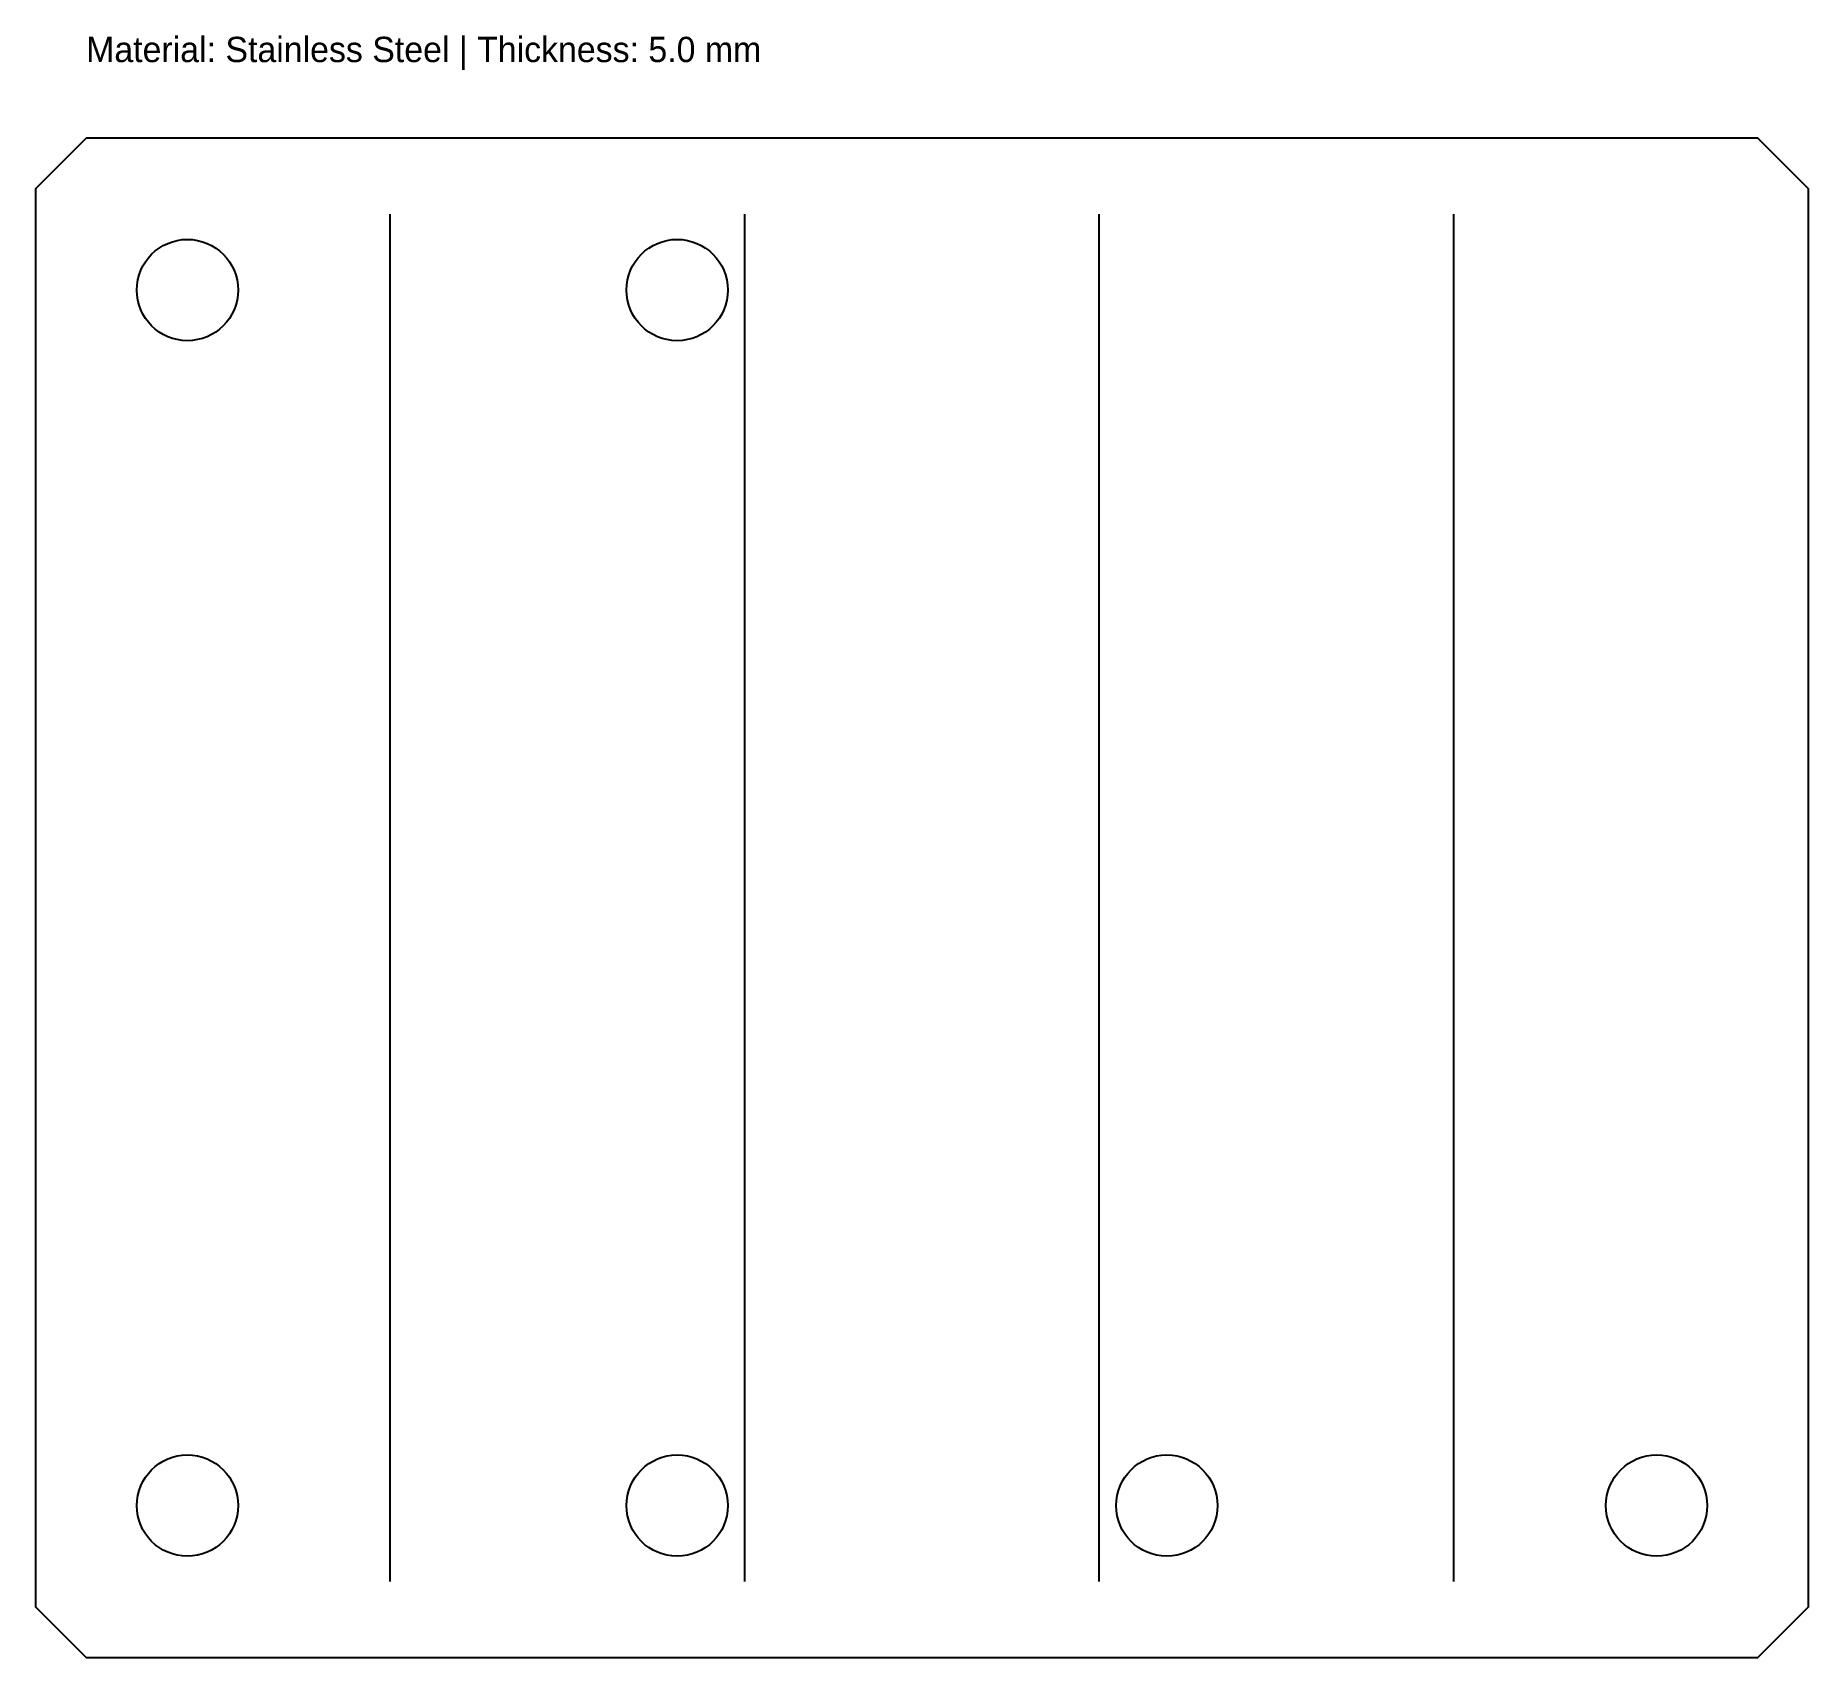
# Model space of a CAD drawing. Header units: metres. Extents: x 0 to 350, y 0 to 320.
import ezdxf

# ---------------------------------------------------------------- set-up
doc = ezdxf.new("R2010")
doc.units = ezdxf.units.M

msp = doc.modelspace()

# ---------------------------------------------------------------- linework, layer by layer
at = {"layer": 'CONTOUR'}
msp.add_lwpolyline([(10, 0), (340, 0), (350, 10), (350, 290), (340, 300), (10, 300), (0, 290), (0, 10)], close=True, dxfattribs=at)
at = {"layer": 'CREASE'}
for p, q in [((70, 15), (70, 285)), ((140, 15), (140, 285)), ((210, 15), (210, 285)), ((280, 15), (280, 285))]:
    msp.add_line(p, q, dxfattribs=at)
at = {"layer": 'CUTOUTS'}
for centre in [(30, 270), (126.67, 270), (30, 30), (126.67, 30), (223.33, 30), (320, 30)]:
    msp.add_circle(centre, 10, dxfattribs=at)

# ---------------------------------------------------------------- texts
at = {"layer": 'NOTES'}
msp.add_text('Material: Stainless Steel | Thickness: 5.0 mm', height=5, dxfattribs=at).set_placement((10, 315))

doc.saveas('drawing.dxf')
